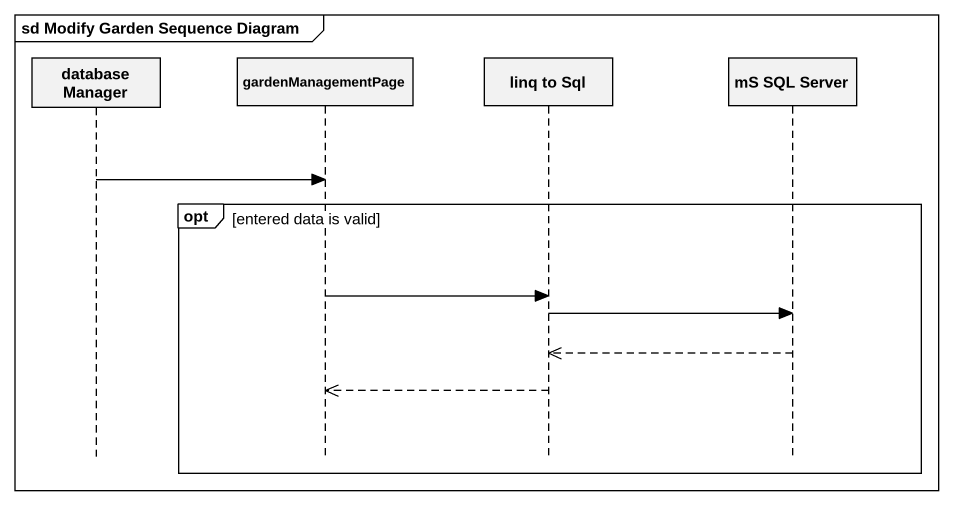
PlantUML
@startuml
mainframe sd Modify Garden Sequence Diagram
hide footbox
participant "database Manager" as database_Manager
participant gardenManagementPage
participant "linq to Sql" as linq_to_Sql
participant "mS SQL Server" as mS_SQL_Server

database_Manager -> gardenManagementPage
opt entered data is valid
  gardenManagementPage -> linq_to_Sql
  linq_to_Sql -> mS_SQL_Server
  mS_SQL_Server -->> linq_to_Sql
  linq_to_Sql -->> gardenManagementPage
end
@enduml
